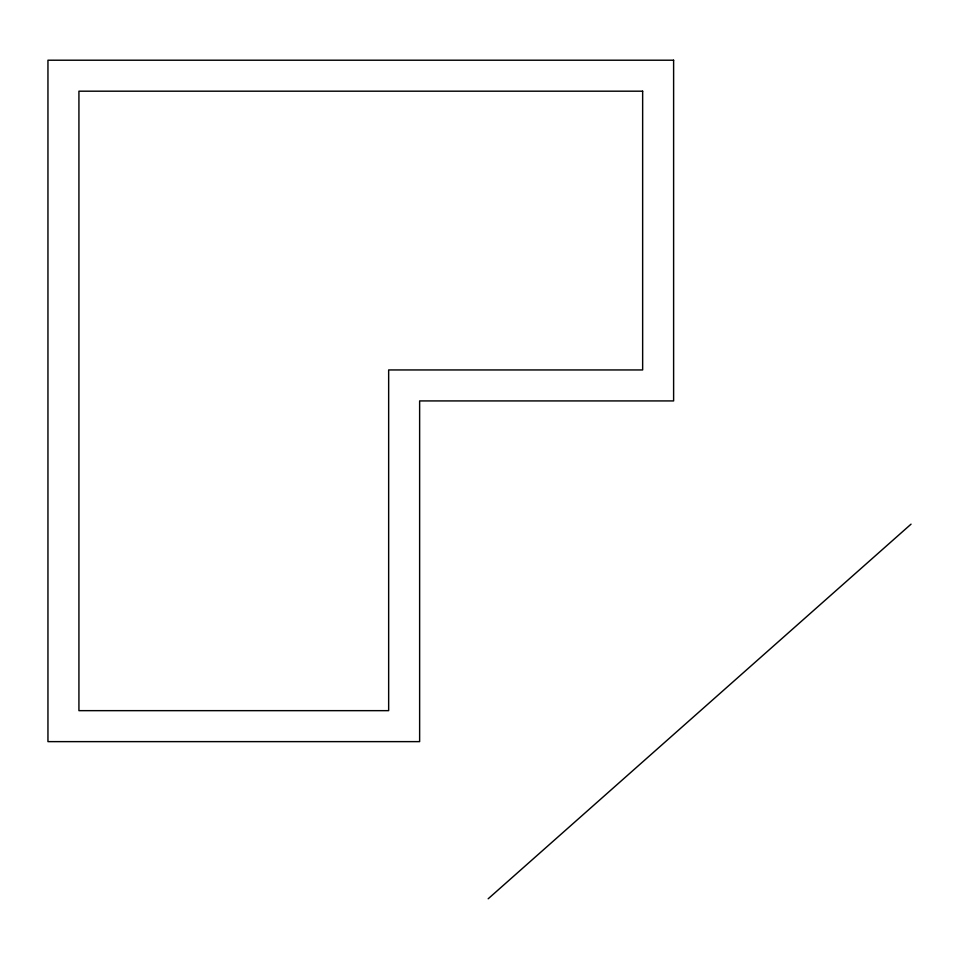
<?xml version="1.0" encoding="UTF-8"?>
<svg xmlns="http://www.w3.org/2000/svg" width="959" height="959" viewBox="0 0 959 959"><rect width="100%" height="100%" fill="white"/><g stroke="black" fill="none" stroke-linecap="round" stroke-linejoin="round"><path stroke-width="1.44" d="M488.167 898.787L911.05 524.153M673.614 60.213L47.95 60.213L47.95 741.631L419.634 741.631L419.634 400.922L673.614 400.922L673.614 60.213M642.65 91.189L78.926 91.189L78.926 710.655L388.659 710.655L388.659 369.946L642.65 369.946L642.65 91.189"/></g></svg>
